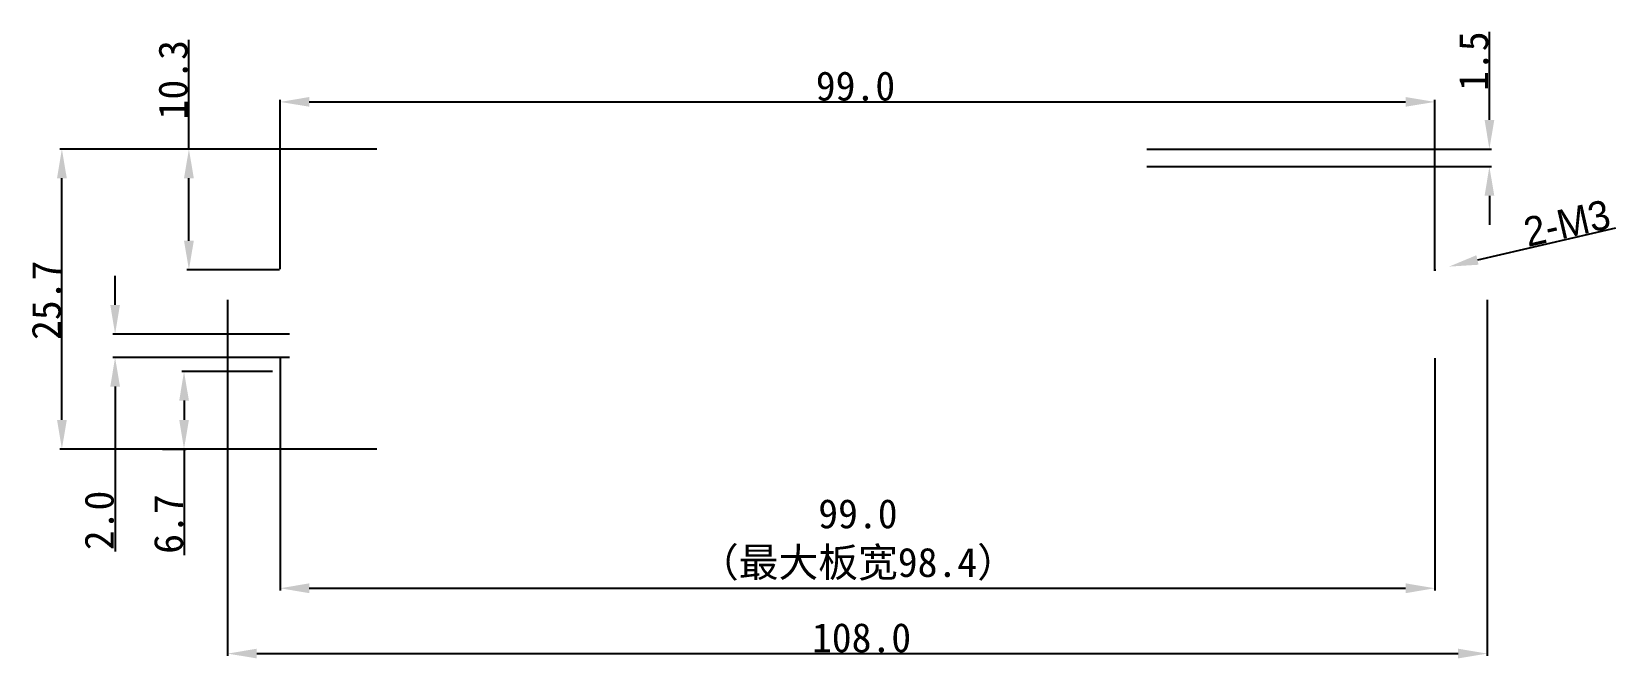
# Model space of a CAD drawing. Header units: millimetres. Extents: x 11 to 147, y 52 to 106.
import ezdxf

# ---------------------------------------------------------------- set-up
doc = ezdxf.new("R2010")
doc.units = ezdxf.units.MM
doc.layers.add('【黑色】Deck_Panel v1_Sketch2', color=30, linetype='Continuous')
doc.styles.get("Standard").update_dxf_attribs({"font": 'simhei.ttf'})
doc.dimstyles.get("Standard").update_dxf_attribs({"dimtxt": 2.5, "dimasz": 2.5, "dimexe": 0.18, "dimexo": 0.0625, "dimgap": 0.09, "dimtad": 1, "dimdec": 1, "dimzin": 0, "dimdsep": 46, "dimtxsty": 'Standard', "dimcen": 0.09, "dimadec": 0, "dimazin": 0, "dimtfac": 1, "dimtdec": 1, "dimtofl": 0, "dimtmove": 0, "dimatfit": 3, "dimfxl": 1, "dimtolj": 1, "dimtzin": 0, "dimarcsym": 0})

# ---------------------------------------------------------------- blocks, each defined once
blk = doc.blocks.new('*D16')
at = {"color": 0, "lineweight": -2}
for p, q in [((27.9, 82.68), (27.9, 52.18)), ((135.9, 82.68), (135.9, 52.18)), ((30.4, 52.36), (133.4, 52.36))]:
    blk.add_line(p, q, dxfattribs=at)
at = {"color": 0}
for points in [[(30.4, 52.78), (30.4, 51.95), (27.9, 52.36)], [(133.4, 52.78), (133.4, 51.95), (135.9, 52.36)]]:
    blk.add_solid(points, dxfattribs=at)
at = {"layer": 'Defpoints', "color": 0}
for p in [(27.9, 82.74), (135.9, 82.74), (135.9, 52.36)]:
    blk.add_point(p, dxfattribs=at)
at = {"color": 0, "lineweight": -2, "insert": (82.25, 54.98), "char_height": 2.5, "attachment_point": 2}
blk.add_mtext('\\A1;108.0', dxfattribs=at)
blk = doc.blocks.new('*D17')
at = {"color": 0, "lineweight": -2}
for p, q in [((40.69, 95.59), (13.51, 95.59)), ((13.69, 72.39), (13.69, 93.09)), ((40.69, 69.89), (13.51, 69.89))]:
    blk.add_line(p, q, dxfattribs=at)
at = {"color": 0}
for points in [[(13.27, 93.09), (14.11, 93.09), (13.69, 95.59)], [(13.27, 72.39), (14.11, 72.39), (13.69, 69.89)]]:
    blk.add_solid(points, dxfattribs=at)
at = {"layer": 'Defpoints', "color": 0}
for p in [(13.69, 95.59), (40.75, 95.59), (40.75, 69.89)]:
    blk.add_point(p, dxfattribs=at)
at = {"color": 0, "lineweight": -2, "insert": (11.1, 82.63), "char_height": 2.5, "attachment_point": 2, "rotation": 90}
blk.add_mtext('\\A1;25.7', dxfattribs=at)
blk = doc.blocks.new('*D18')
at = {"color": 0, "lineweight": -2}
for p, q in [((31.75, 76.54), (23.98, 76.54)), ((24.16, 74.04), (24.16, 72.39)), ((22.31, 69.89), (24.34, 69.89)), ((24.16, 69.89), (24.16, 60.8))]:
    blk.add_line(p, q, dxfattribs=at)
at = {"color": 0}
for points in [[(23.75, 74.04), (24.58, 74.04), (24.16, 76.54)], [(23.75, 72.39), (24.58, 72.39), (24.16, 69.89)]]:
    blk.add_solid(points, dxfattribs=at)
at = {"layer": 'Defpoints', "color": 0}
for p in [(24.16, 76.54), (31.81, 76.54), (22.25, 69.89)]:
    blk.add_point(p, dxfattribs=at)
at = {"color": 0, "lineweight": -2, "insert": (21.57, 63.46), "char_height": 2.5, "attachment_point": 2, "rotation": 90}
blk.add_mtext('\\A1;6.7', dxfattribs=at)
blk = doc.blocks.new('*D19')
at = {"layer": 'Defpoints', "color": 0}
for p in [(32.4, 77.74), (131.4, 77.74), (131.4, 57.96)]:
    blk.add_point(p, dxfattribs=at)
at = {"layer": '【黑色】Deck_Panel v1_Sketch2', "color": 0, "lineweight": -2}
for p, q in [((32.4, 77.68), (32.4, 57.78)), ((131.4, 77.68), (131.4, 57.78)), ((34.9, 57.96), (128.9, 57.96))]:
    blk.add_line(p, q, dxfattribs=at)
at = {"layer": '【黑色】Deck_Panel v1_Sketch2', "color": 0}
for points in [[(34.9, 58.38), (34.9, 57.54), (32.4, 57.96)], [(128.9, 58.38), (128.9, 57.54), (131.4, 57.96)]]:
    blk.add_solid(points, dxfattribs=at)
at = {"layer": '【黑色】Deck_Panel v1_Sketch2', "color": 0, "lineweight": -2, "insert": (81.94, 65.6), "char_height": 2.5, "attachment_point": 2}
blk.add_mtext('\\A1;99.0\\P（最大板宽98.4）', dxfattribs=at)
blk = doc.blocks.new('*D20')
at = {"color": 0, "lineweight": -2}
for p, q in [((32.4, 85.31), (32.4, 99.81)), ((34.9, 99.63), (128.9, 99.63)), ((131.4, 85.31), (131.4, 99.81))]:
    blk.add_line(p, q, dxfattribs=at)
at = {"color": 0}
for points in [[(34.9, 100.05), (34.9, 99.22), (32.4, 99.63)], [(128.9, 100.05), (128.9, 99.22), (131.4, 99.63)]]:
    blk.add_solid(points, dxfattribs=at)
at = {"layer": 'Defpoints', "color": 0}
for p in [(131.4, 99.63), (32.4, 85.24), (131.4, 85.24)]:
    blk.add_point(p, dxfattribs=at)
at = {"color": 0, "lineweight": -2, "insert": (81.73, 102.25), "char_height": 2.5, "attachment_point": 2}
blk.add_mtext('\\A1;99.0', dxfattribs=at)
blk = doc.blocks.new('*D21')
at = {"color": 0, "lineweight": -2}
for p, q in [((24.58, 95.59), (24.58, 104.96)), ((40.69, 95.59), (24.4, 95.59)), ((24.58, 87.74), (24.58, 93.09)), ((32.34, 85.24), (24.4, 85.24))]:
    blk.add_line(p, q, dxfattribs=at)
at = {"color": 0}
for points in [[(24.16, 93.09), (25, 93.09), (24.58, 95.59)], [(24.16, 87.74), (25, 87.74), (24.58, 85.24)]]:
    blk.add_solid(points, dxfattribs=at)
at = {"layer": 'Defpoints', "color": 0}
for p in [(24.58, 95.59), (40.75, 95.59), (32.4, 85.24)]:
    blk.add_point(p, dxfattribs=at)
at = {"color": 0, "lineweight": -2, "insert": (21.96, 101.53), "char_height": 2.5, "attachment_point": 2, "rotation": 90}
blk.add_mtext('\\A1;10.3', dxfattribs=at)
blk = doc.blocks.new('*D22')
at = {"color": 0, "lineweight": -2}
for p, q in [((18.25, 82.24), (18.25, 84.74)), ((33.19, 79.74), (18.07, 79.74)), ((33.19, 77.74), (18.07, 77.74)), ((18.25, 75.24), (18.25, 61.12))]:
    blk.add_line(p, q, dxfattribs=at)
at = {"color": 0}
for points in [[(17.84, 82.24), (18.67, 82.24), (18.25, 79.74)], [(17.84, 75.24), (18.67, 75.24), (18.25, 77.74)]]:
    blk.add_solid(points, dxfattribs=at)
at = {"layer": 'Defpoints', "color": 0}
for p in [(18.25, 79.74), (33.25, 79.74), (33.25, 77.74)]:
    blk.add_point(p, dxfattribs=at)
at = {"color": 0, "lineweight": -2, "insert": (16.9, 63.77), "char_height": 2.5, "attachment_point": 5, "rotation": 90}
blk.add_mtext('\\A1;2.0', dxfattribs=at)
blk = doc.blocks.new('*D24')
at = {"color": 0, "lineweight": -2}
for p, q in [((146.88, 88.8), (135.06, 86.08)), ((131.31, 85.24), (131.49, 85.24)), ((131.4, 85.15), (131.4, 85.33))]:
    blk.add_line(p, q, dxfattribs=at)
at = {"color": 0}
blk.add_solid([(134.96, 86.49), (135.15, 85.68), (132.62, 85.52)], dxfattribs=at)
at = {"layer": 'Defpoints', "color": 0}
for p in [(130.18, 84.96), (132.62, 85.52)]:
    blk.add_point(p, dxfattribs=at)
at = {"color": 0, "lineweight": -2, "insert": (142.73, 89.23), "char_height": 2.5, "attachment_point": 5, "rotation": 12.9515}
blk.add_mtext('\\A1;{\\fGulim|b0|i0|c129|p34;2-\\fMS PGothic|b0|i0|c134|p34;M3}', dxfattribs=at)
blk = doc.blocks.new('*D25')
at = {"color": 0, "lineweight": -2}
for p, q in [((136.08, 98.09), (136.08, 105.65)), ((106.72, 95.59), (136.26, 95.59)), ((106.72, 94.09), (136.26, 94.09)), ((136.08, 91.59), (136.08, 89.09))]:
    blk.add_line(p, q, dxfattribs=at)
at = {"color": 0}
for points in [[(135.67, 98.09), (136.5, 98.09), (136.08, 95.59)], [(135.67, 91.59), (136.5, 91.59), (136.08, 94.09)]]:
    blk.add_solid(points, dxfattribs=at)
at = {"layer": 'Defpoints', "color": 0}
for p in [(106.66, 95.59), (136.08, 95.59), (106.66, 94.09)]:
    blk.add_point(p, dxfattribs=at)
at = {"color": 0, "lineweight": -2, "insert": (134.74, 103.12), "char_height": 2.5, "attachment_point": 5, "rotation": 90}
blk.add_mtext('\\A1;1.5', dxfattribs=at)

msp = doc.modelspace()

# ---------------------------------------------------------------- dimensions: what is measured, and where the dimension line sits
at = {"color": 7, "lineweight": -2}
for base, p1, p2, angle, picture, middle in [((24.57964384, 95.59422513), (32.40098079, 85.24422514), (40.7509808, 95.59422513), 90, '*D21', (24.57964384, 101.52692176)), ((136.08, 95.59), (106.66, 94.09), (106.66, 95.59), 90, '*D25', (136.08, 103.12)), ((131.4, 99.63), (32.4, 85.24), (131.4, 85.24), 360, '*D20', (81.73, 99.63)), ((13.69, 95.59), (40.75, 69.89), (40.75, 95.59), 90, '*D17', (13.69, 82.63)), ((18.25, 79.74), (33.25, 77.74), (33.25, 79.74), 90, '*D22', (18.25, 63.77)), ((24.1647399, 76.5442254), (22.2485899, 69.8942251), (31.8149579, 76.5442254), 90, '*D18', (24.1647399, 63.4553241))]:
    dim = msp.add_linear_dim(base=base, p1=p1, p2=p2, angle=angle, dimstyle='Standard', dxfattribs=at)
    dim.commit()
    dim.dimension.update_dxf_attribs({"geometry": picture, "text_midpoint": middle, "dimtype": 160})
dim = msp.add_diameter_dim_2p(p1=(130.18, 84.96), p2=(132.62, 85.52), text='{\\fGulim|b0|i0|c129|p34;2-\\fMS PGothic|b0|i0|c134|p34;M3}', dimstyle='Standard', dxfattribs=at)
dim.commit()
dim.dimension.update_dxf_attribs({"geometry": '*D24', "text_midpoint": (143.03, 87.92), "dimtype": 163})
dim = msp.add_linear_dim(base=(135.9, 52.36), p1=(27.9, 82.74), p2=(135.9, 82.74), dimstyle='Standard', dxfattribs=at)
dim.commit()
dim.dimension.update_dxf_attribs({"geometry": '*D16', "text_midpoint": (82.25, 52.36), "dimtype": 160})
at = {"layer": '【黑色】Deck_Panel v1_Sketch2', "lineweight": -2}
dim = msp.add_linear_dim(base=(131.4, 57.96), p1=(32.4, 77.74), p2=(131.4, 77.74), text='<>\\P（最大板宽98.4）', dimstyle='Standard', dxfattribs=at)
dim.commit()
dim.dimension.update_dxf_attribs({"geometry": '*D19', "text_midpoint": (81.94, 57.96), "dimtype": 160})

doc.saveas('drawing.dxf')
